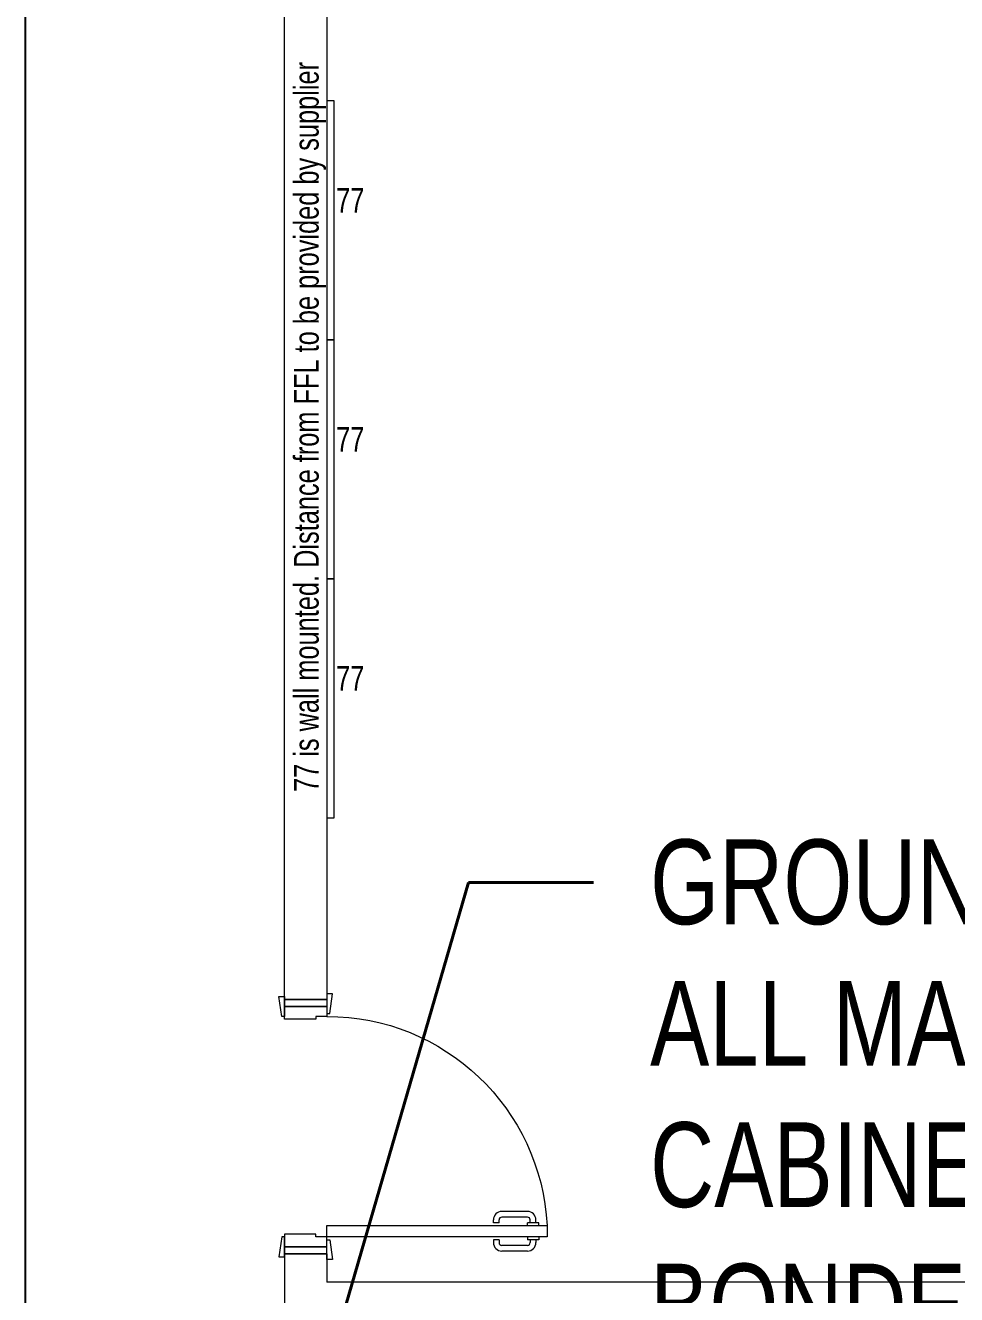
# Model space of a CAD drawing. Header units: metres. Extents: x -18745 to 220762, y -1579758 to -1356048.
# Drawn here: x 108363 to 111658, y -1438392 to -1433903 of the extents above; entities that cross this region are included whole.
import ezdxf
from ezdxf import colors
from ezdxf.entities.mleader import LeaderData, LeaderLine
from ezdxf.math import Vec2, Vec3

# ---------------------------------------------------------------- set-up
doc = ezdxf.new("R2010")
doc.units = ezdxf.units.M
doc.linetypes.add('DASHED2', pattern=[0.375, 0.25, -0.125])
doc.layers.get('0').update_dxf_attribs({"lineweight": 0})
doc.layers.add('A-100 - Copy$0$axes', color=8, linetype='Continuous')
for name, color, linetype, lineweight in [('A-100 - Copy$0$Medical Equipment and Furniture', 8, 'Continuous', 0), ('A-100 - Copy$0$Walls', 8, 'Continuous', 0), ('A-100 - Copy$0$Wooden Joinery', 8, 'Continuous', 0), ('E-GRND', 94, 'DASHED2', 40)]:
    doc.layers.add(name, color=color, linetype=linetype, lineweight=lineweight)
doc.styles.add('A-100 - Copy$0$X3G_ENTITY_257CFD', font='swisscl.ttf', dxfattribs={"height": 200})
doc.styles.add('ROMANS', font='romans.shx', dxfattribs={"width": 0.85})

# ---------------------------------------------------------------- blocks, each defined once
blk = doc.blocks.new('A-100 - Copy$0$A$C72370EFE')
at = {"layer": 'A-100 - Copy$0$Wooden Joinery'}
for p, q in [((-0.01, -0.04), (-0.02, -0.04)), ((-0.01, -0.03), (-0.01, -0.07)), ((0, -0.03), (-0.01, -0.03)), ((0.04, -0.03), (0.05, -0.03)), ((0.05, -0.03), (0.05, -0.07)), ((0.05, -0.04), (0.06, -0.04)), ((-0.05, -0.07), (-0.05, -0.16)), ((-0.03, -0.07), (-0.03, -0.16)), ((-0.01, -0.06), (-0.02, -0.06)), ((0, -0.07), (-0.01, -0.07)), ((0.04, -0.07), (0.05, -0.07)), ((0.05, -0.06), (0.06, -0.06)), ((0.07, -0.07), (0.07, -0.16)), ((0.09, -0.07), (0.09, -0.16)), ((-0.01, -0.17), (-0.02, -0.17)), ((-0.01, -0.17), (-0.01, -0.19)), ((0.05, -0.17), (0.06, -0.17)), ((0.05, -0.17), (0.05, -0.19)), ((-0.01, -0.19), (-0.02, -0.19)), ((0.05, -0.19), (0.06, -0.19))]:
    blk.add_line(p, q, dxfattribs=at)
for centre, radius, start, end in [((-0.02, -0.07), 0.03, 90, 180), ((0.06, -0.07), 0.03, 0, 90), ((-0.02, -0.07), 0.01, 90, 180), ((0.06, -0.07), 0.01, 0, 90), ((-0.02, -0.16), 0.03, 180, 270), ((-0.02, -0.16), 0.01, 180, 270), ((0.06, -0.16), 0.01, 270, 0), ((0.06, -0.16), 0.03, 270, 0)]:
    blk.add_arc(centre, radius, start, end, dxfattribs=at)
blk = doc.blocks.new('A-100 - Copy$0$DR1')
at = {"layer": 'A-100 - Copy$0$Wooden Joinery', "elevation": 0}
for points in [[(1743552.9, 41731.9), (1743562.9, 41731.9), (1743572.9, 41801.9), (1743552.9, 41801.9)], [(1743402.9, 41721.9), (1743392.9, 41721.9), (1743382.9, 41791.9), (1743402.9, 41791.9)], [(1743552.9, 41681.9), (1744331.9, 41681.9), (1744331.9, 41721.9), (1743552.9, 41721.9)], [(1743402.9, 40941.9), (1743392.9, 40941.9), (1743382.9, 40871.9), (1743402.9, 40871.9)], [(1743552.9, 40931.9), (1743562.9, 40931.9), (1743572.9, 40861.9), (1743552.9, 40861.9)]]:
    blk.add_lwpolyline(points, close=True, dxfattribs=at)
for points in [[(1743552.9, 41756.9), (1743402.9, 41756.9), (1743402.9, 41781.9), (1743552.9, 41781.9), (1743552.9, 41756.9)], [(1743552.9, 41756.9), (1743552.9, 41721.9), (1743512.9, 41721.9), (1743512.9, 41711.9), (1743402.9, 41711.9), (1743402.9, 41756.9), (1743552.9, 41756.9)], [(1743552.9, 40906.9), (1743552.9, 40941.9), (1743512.9, 40941.9), (1743512.9, 40951.9), (1743402.9, 40951.9), (1743402.9, 40906.9), (1743552.9, 40906.9)], [(1743552.9, 40906.9), (1743402.9, 40906.9), (1743402.9, 40881.9), (1743552.9, 40881.9), (1743552.9, 40906.9)]]:
    blk.add_lwpolyline(points, dxfattribs=at)
at = {"layer": 'A-100 - Copy$0$Wooden Joinery'}
blk.add_arc((1743552.9, 41721.9, 0), 780, 270, 357.0603, dxfattribs=at)
at = {"layer": 'A-100 - Copy$0$Wooden Joinery', "xscale": -999.9999999998856, "yscale": 999.9999999998856, "zscale": 999.9999999998854, "rotation": 270}
blk.add_blockref('A-100 - Copy$0$A$C72370EFE', (1744331.9, 41681.9, 0), dxfattribs=at)
blk = doc.blocks.new('A-100 - Copy')
at = {"layer": 'A-100 - Copy$0$axes'}
blk.add_line((108363.3, -1477297.4, 0), (108363.3, -1366691.8, 0), dxfattribs=at)
at = {"layer": 'A-100 - Copy$0$Medical Equipment and Furniture', "elevation": 2.4}
for points in [[(109430.3, -1434169.9), (109430.3, -1435014.9), (109455.3, -1435014.9), (109455.3, -1434169.9), (109430.3, -1434169.9)], [(109430.3, -1435014.9), (109430.3, -1435859.9), (109455.3, -1435859.9), (109455.3, -1435014.9), (109430.3, -1435014.9)], [(109430.3, -1435859.9), (109430.3, -1436704.9), (109455.3, -1436704.9), (109455.3, -1435859.9), (109430.3, -1435859.9)]]:
    blk.add_lwpolyline(points, dxfattribs=at)
at = {"layer": 'A-100 - Copy$0$Walls'}
for p, q in [((109280.3, -1437347.7, 2.4), (109280.3, -1429702.7, 2.4)), ((109430.3, -1433702.7, 2.4), (109430.3, -1437347.7, 2.4)), ((109430.3, -1437347.7, 2.4), (109280.3, -1437347.7, 2.4)), ((109280.3, -1438247.7, 2.4), (109280.3, -1440497.7, 2.4)), ((109430.3, -1438247.7, 2.4), (109280.3, -1438247.7, 2.4)), ((109430.3, -1438247.7, 2.4), (109430.3, -1438347.7, 2.4)), ((115033.8, -1438347.7, 2.4), (109430.3, -1438347.7, 2.4))]:
    blk.add_line(p, q, dxfattribs=at)
at = {"layer": 'A-100 - Copy$0$Wooden Joinery', "xscale": -1, "rotation": 180}
blk.add_blockref('A-100 - Copy$0$DR1', (-1634122.6, -1396465.8, 2.4), dxfattribs=at)
at = {"layer": 'A-100 - Copy$0$Medical Equipment and Furniture', "insert": (109313.4, -1435323.1, 0), "char_height": 87.473, "width": 3260.537, "attachment_point": 2, "rotation": 90, "style": 'A-100 - Copy$0$X3G_ENTITY_257CFD'}
blk.add_mtext('77 is wall mounted. Distance from FFL to be provided by supplier', dxfattribs=at)
at = {"layer": 'A-100 - Copy$0$Medical Equipment and Furniture', "char_height": 87.47, "attachment_point": 8, "style": 'A-100 - Copy$0$X3G_ENTITY_257CFD'}
for insert in [(109512.6, -1434565.5, 2.4), (109512.6, -1435410.5, 2.4), (109512.6, -1436255.5, 2.4)]:
    blk.add_mtext('77', dxfattribs=dict(at, insert=insert))

msp = doc.modelspace()

# ---------------------------------------------------------------- block references
msp.add_blockref('A-100 - Copy', (0, 0))

# ---------------------------------------------------------------- next in the draw order: leaders
at = {"layer": 'E-GRND', "linetype": 'ByBlock', "ltscale": 400}
ml = msp.add_multileader_mtext('Standard', dxfattribs=at)
ml.set_content('{\\fArial|b0|i0|c0|p34;\\W0.75;\\C256;GROUNDING BUSBAR - MAMMOGRAPHY\\PALL MATERIAL IN THIS ROOM SUCH CABINET, CABLE TRAY, ETC... SHALL BE BONDED TO}', color=140, style='ROMANS')
ml.set_leader_properties(color=181, lineweight=-1)
ml.build(insert=Vec2(0, 0))
ml.multileader.update_dxf_attribs({"dogleg_length": 319.7, "arrow_head_size": 200})
ctx = ml.context
ctx.base_point, ctx.char_height, ctx.arrow_head_size, ctx.landing_gap_size, ctx.plane_origin, ctx.plane_x_axis, ctx.plane_y_axis = Vec3(110373.4, -1436934.5, 2.4), 300, 200, 200, Vec3(114712.3, -1444490.3, 2.4), Vec3(1, 0.000063), Vec3(-0.000063, 1)
notes = []
notes.append((ctx, [(1, (1, 1, 0), (109931.4, -1436934.5, 2.4), (1, 0.000063), 442, [(0, [(109430.3, -1438657.7, 2.4)], 0, [])])]))
ctx.mtext.insert, ctx.mtext.text_direction, ctx.mtext.rotation, ctx.mtext.width, ctx.mtext.defined_height, ctx.mtext.flow_direction = Vec3(110573.4, -1436781.9, 2.4), Vec3(1, 0.000063), 0.000063, 6361.861, 2607.8, 5
for ctx, leaders in notes:
    for number, flags, end, landing, length, lines in leaders:
        leader = LeaderData()
        leader.index, (leader.has_last_leader_line, leader.has_dogleg_vector, leader.attachment_direction) = number, flags
        leader.last_leader_point, leader.dogleg_vector, leader.dogleg_length = Vec3(end), Vec3(landing), length
        for number, points, colour, breaks in lines:
            line = LeaderLine()
            line.index, line.vertices, line.color, line.breaks = number, Vec3.list(points), colors.encode_raw_color(colour), breaks
            leader.lines.append(line)
        ctx.leaders.append(leader)

doc.saveas('drawing.dxf')
